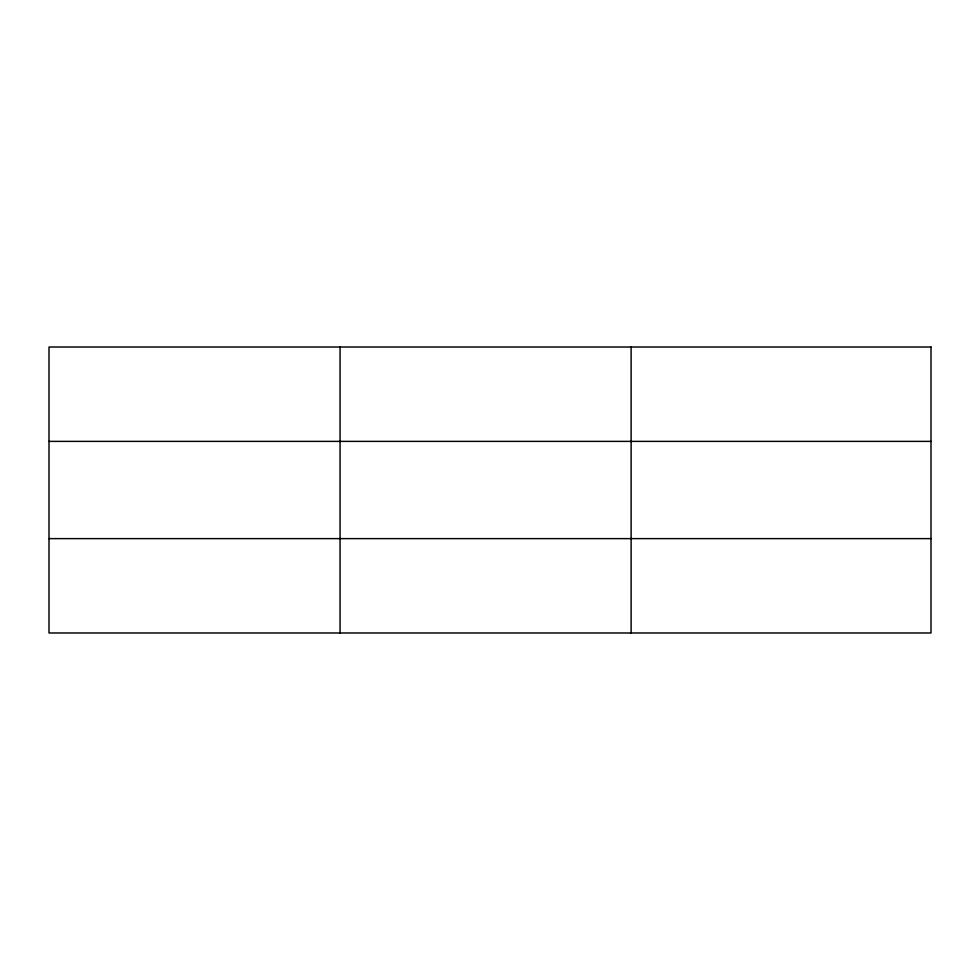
<?xml version="1.0" encoding="UTF-8"?>
<svg xmlns="http://www.w3.org/2000/svg" width="980" height="980" viewBox="0 0 980 980"><rect width="100%" height="100%" fill="white"/><g stroke="black" fill="none" stroke-linecap="round" stroke-linejoin="round"><path stroke-width="1.47" d="M340.06 347.018L340.06 632.982M631.12 347.018L631.12 632.982M49 441.38L931 441.38M49 538.62L931 538.62M931 347.018L931 632.982L49 632.982L49 347.018L931 347.018"/></g></svg>
